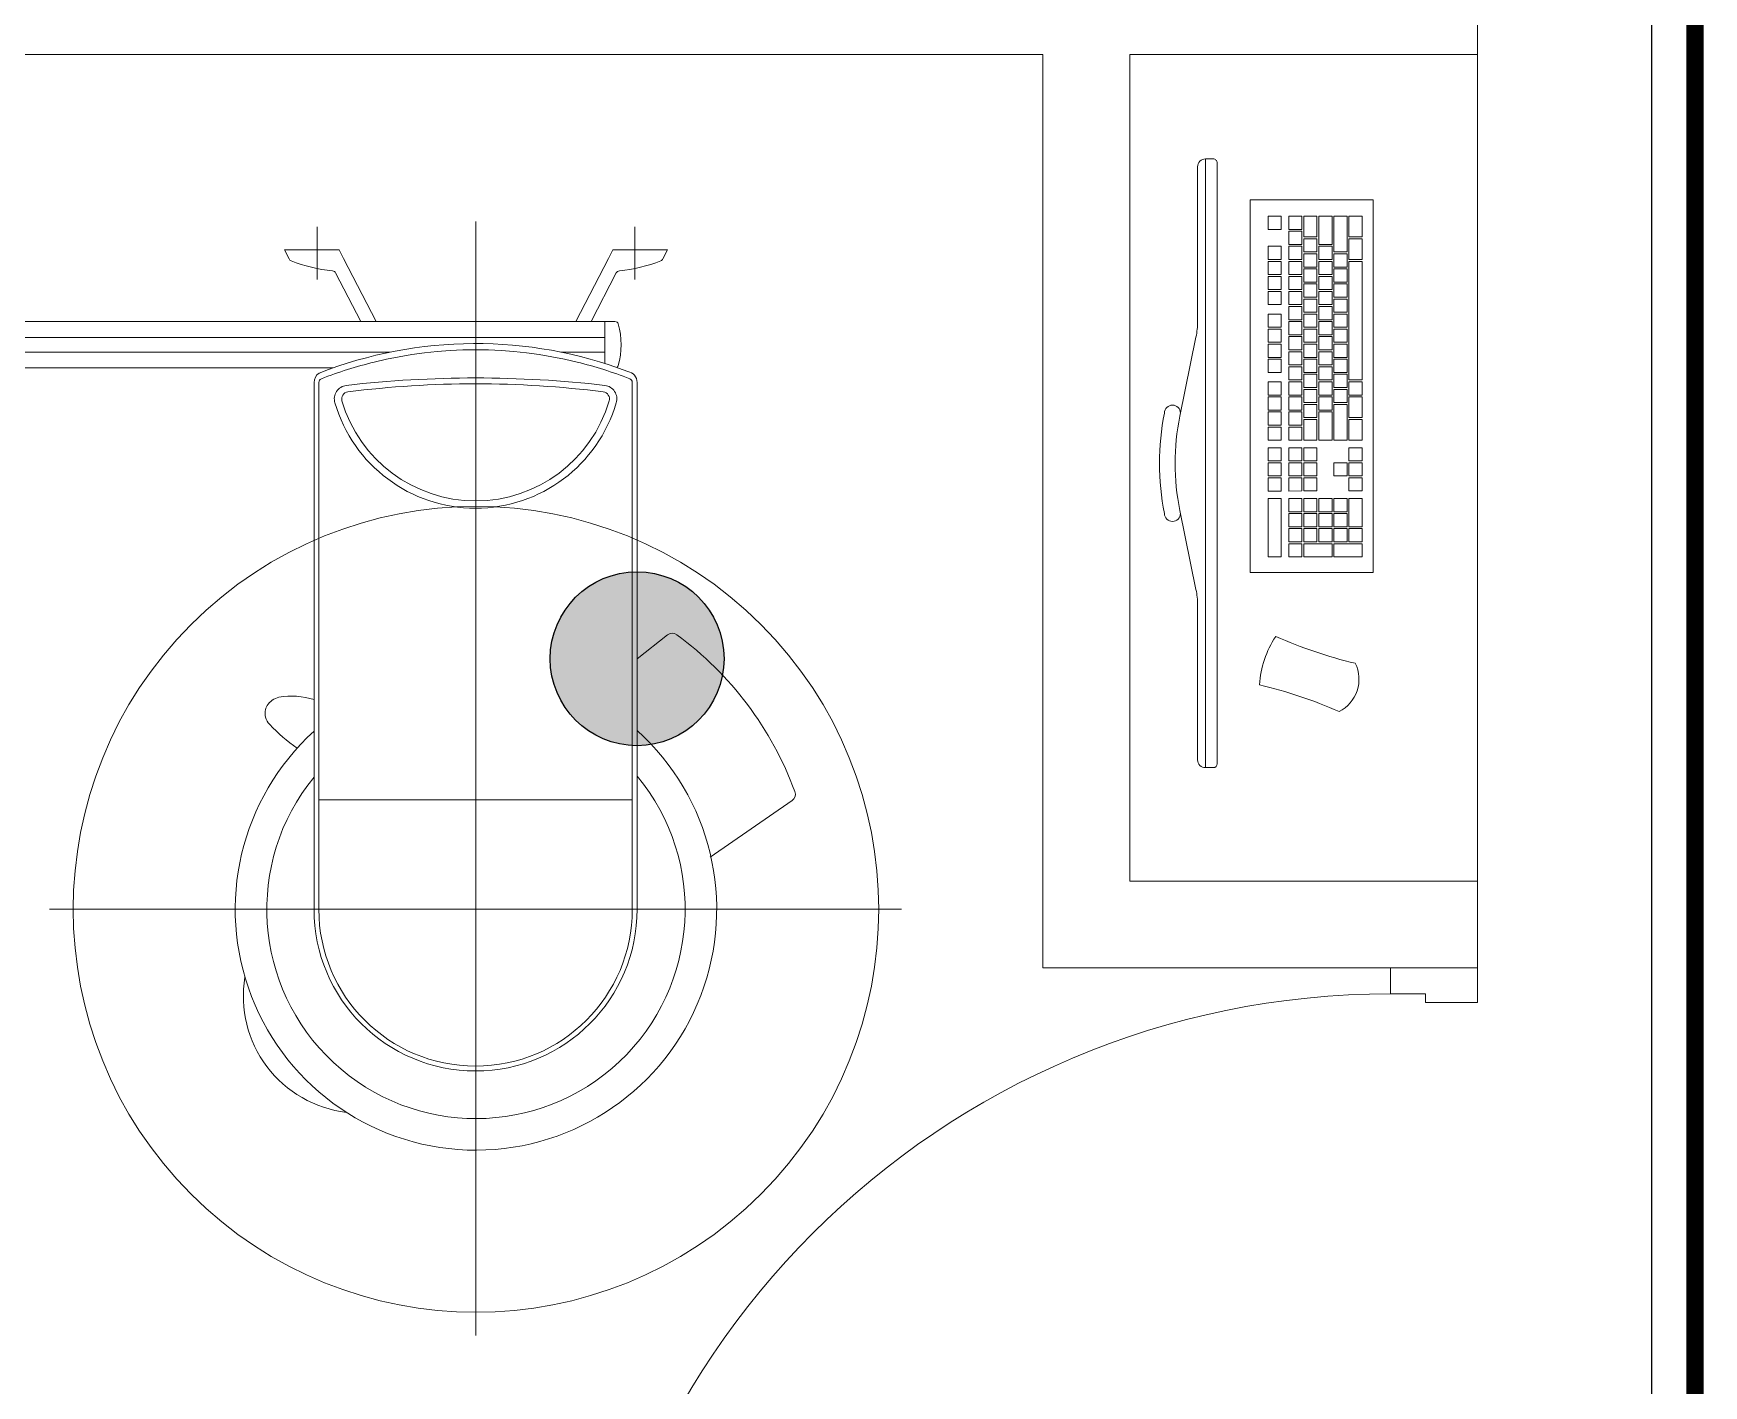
# Model space of a CAD drawing. Header units: metres. Extents: x 11578468 to 47831421, y -58341524 to -14256839.
# Drawn here: x 23846316 to 23848238, y -29058813 to -29057258 of the extents above; entities that cross this region are included whole.
import ezdxf

# ---------------------------------------------------------------- set-up
doc = ezdxf.new("R2010")
doc.units = ezdxf.units.M
doc.header["$LTSCALE"] = 50
doc.header["$MEASUREMENT"] = 0
doc.linetypes.add('DASHEDX2', pattern=[1.5, 1, -0.5])
doc.linetypes.add('DH-HID2', pattern=[1.2000000000000002, 0.8, -0.4])
doc.layers.get('0').update_dxf_attribs({"linetype": 'CONTINUOUS'})
doc.layers.add('FU-FURM', color=251, linetype='DH-HID2')
doc.layers.add('wall', color=3, linetype='CONTINUOUS')
doc.layers.add('ha', color=8, linetype='CONTINUOUS', lineweight=5)

# ---------------------------------------------------------------- blocks, each defined once
blk = doc.blocks.new('gasdgd')
at = {"layer": 'ha'}
for p, q in [((23847977.69593416, -29057072.27177928), (23847977.69593415, -29057282.27177941)), ((23847477.66535536, -29057282.2717794), (23845365.91272164, -29057282.2717794)), ((23847477.66535536, -29058332.2717794), (23847477.66535536, -29057282.2717794)), ((23847977.69593415, -29057282.2717794), (23847577.66535536, -29057282.2717794)), ((23847577.66535536, -29058232.85780604), (23847577.66535536, -29057282.2717794)), ((23847977.69593415, -29057282.27177941), (23847577.66535536, -29057282.27177941)), ((23847577.66535536, -29057282.27177941), (23847577.66535536, -29058232.85780604)), ((23847977.69593415, -29058232.85780604), (23847977.69593415, -29057282.27177941)), ((23847655.61253716, -29057411.18643294), (23847655.61708187, -29057589.07639366)), ((23847664.61230711, -29057402.1862029), (23847673.61230711, -29057402.18597285)), ((23847664.61230711, -29057402.1862029), (23847664.63019281, -29058102.18658541)), ((23847664.61230711, -29057402.1862029), (23847664.61230711, -29057402.1862029)), ((23847678.11242213, -29057406.68585783), (23847678.13007778, -29058097.68624034)), ((23847716.07822014, -29057449.04802985), (23847857.72260123, -29057449.04432255)), ((23847716.07822014, -29057449.04802985), (23847716.08943732, -29057877.62203176)), ((23847857.73381841, -29057877.61832446), (23847857.72260123, -29057449.04432255)), ((23847751.85677271, -29057468.0538688), (23847736.70599591, -29057468.05426534)), ((23847736.70599591, -29057468.05426534), (23847736.70639246, -29057483.20504214)), ((23847751.85716926, -29057483.20464559), (23847751.85677271, -29057468.0538688)), ((23847775.66513624, -29057468.05324565), (23847760.51435945, -29057468.0536422)), ((23847760.51435945, -29057468.0536422), (23847760.51475599, -29057483.20441899)), ((23847775.66553279, -29057483.20402245), (23847775.66513624, -29057468.05324565)), ((23847792.98030972, -29057468.05279246), (23847777.82953293, -29057468.05318901)), ((23847777.82953293, -29057468.05318901), (23847777.83015607, -29057491.86155254)), ((23847792.98093287, -29057491.86115599), (23847792.98030972, -29057468.05279246)), ((23847810.29548321, -29057468.05233926), (23847795.14470641, -29057468.05273581)), ((23847795.14470641, -29057468.05273581), (23847795.14555615, -29057500.51868609)), ((23847810.29633294, -29057500.51828954), (23847810.29548321, -29057468.05233926)), ((23847827.61065669, -29057468.05188607), (23847812.45987989, -29057468.05228262)), ((23847812.45987989, -29057468.05228262), (23847812.46095623, -29057509.17581963)), ((23847827.61173302, -29057509.17542309), (23847827.61065669, -29057468.05188607)), ((23847844.92583017, -29057468.05143288), (23847829.77505337, -29057468.05182942)), ((23847829.77505337, -29057468.05182942), (23847829.77567651, -29057491.86019295)), ((23847844.92645331, -29057491.85979641), (23847844.92583017, -29057468.05143288)), ((23846642.90598124, -29057540.72322603), (23846642.90598124, -29057480.13522604)), ((23846825.56098123, -29058755.19977005), (23846825.56098123, -29057474.26232345)), ((23847008.21598121, -29057540.72322603), (23847008.21598121, -29057480.13522604)), ((23847736.70639246, -29057483.20504214), (23847751.85716926, -29057483.20464559)), ((23847760.51475599, -29057483.20441899), (23847775.66553279, -29057483.20402245)), ((23847775.66558944, -29057485.36841914), (23847760.51481264, -29057485.36881568)), ((23847760.51481264, -29057485.36881568), (23847760.51520919, -29057500.51959248)), ((23847775.66598599, -29057500.51919593), (23847775.66558944, -29057485.36841914)), ((23846605.19971933, -29057506.86522604), (23846668.06425427, -29057506.86522604)), ((23846605.19971933, -29057506.86522604), (23846610.59172354, -29057517.256357)), ((23846668.06425427, -29057506.86522604), (23846673.15003688, -29057516.66622604)), ((23846977.94976551, -29057516.66622604), (23846983.03554812, -29057506.86522604)), ((23846983.03554812, -29057506.86522604), (23847045.90008305, -29057506.86522604)), ((23847040.50807885, -29057517.256357), (23847045.90008305, -29057506.86522604)), ((23847751.8576791, -29057502.68421576), (23847736.7069023, -29057502.6846123)), ((23847736.7069023, -29057502.6846123), (23847736.70729885, -29057517.8353891)), ((23847751.85807564, -29057517.83499255), (23847751.8576791, -29057502.68421576)), ((23847760.51520919, -29057500.51959248), (23847775.66598599, -29057500.51919593)), ((23847775.66604263, -29057502.68359261), (23847760.51526584, -29057502.68398916)), ((23847760.51526584, -29057502.68398916), (23847760.51566238, -29057517.83476596)), ((23847775.66643918, -29057517.83436941), (23847775.66604263, -29057502.68359261)), ((23847777.83015607, -29057491.86155254), (23847792.98093287, -29057491.86115599)), ((23847792.98098952, -29057494.02555268), (23847777.83021272, -29057494.02594922)), ((23847777.83021272, -29057494.02594922), (23847777.83060927, -29057509.17672602)), ((23847792.98138606, -29057509.17632947), (23847792.98098952, -29057494.02555268)), ((23847795.14555615, -29057500.51868609), (23847810.29633294, -29057500.51828954)), ((23847810.29638959, -29057502.68268622), (23847795.1456128, -29057502.68308277)), ((23847795.1456128, -29057502.68308277), (23847795.14600934, -29057517.83385957)), ((23847810.29678614, -29057517.83346302), (23847810.29638959, -29057502.68268622)), ((23847829.77567651, -29057491.86019295), (23847844.92645331, -29057491.85979641)), ((23847844.92650996, -29057494.0241931), (23847829.77573316, -29057494.02458964)), ((23847829.77573316, -29057494.02458964), (23847829.77635631, -29057517.83295318)), ((23847844.9271331, -29057517.83255663), (23847844.92650996, -29057494.0241931)), ((23846673.15003688, -29057516.66622604), (23846673.23442271, -29057516.66622604)), ((23846710.84548499, -29057589.14789684), (23846673.23442271, -29057516.66622604)), ((23846977.86537968, -29057516.66622604), (23846940.2543174, -29057589.14789684)), ((23846977.86537968, -29057516.66622604), (23846977.94976551, -29057516.66622604)), ((23847736.70729885, -29057517.8353891), (23847751.85807564, -29057517.83499255)), ((23847751.8581323, -29057519.99938924), (23847736.7073555, -29057519.99978578)), ((23847736.7073555, -29057519.99978578), (23847736.70775205, -29057535.15056258)), ((23847751.85852884, -29057535.15016603), (23847751.8581323, -29057519.99938924)), ((23847760.51566238, -29057517.83476596), (23847775.66643918, -29057517.83436941)), ((23847775.66649583, -29057519.99876609), (23847760.51571903, -29057519.99916264)), ((23847760.51571903, -29057519.99916264), (23847760.51611558, -29057535.14993944)), ((23847775.66689238, -29057535.14954289), (23847775.66649583, -29057519.99876609)), ((23847777.83060927, -29057509.17672602), (23847792.98138606, -29057509.17632947)), ((23847792.98144271, -29057511.34072616), (23847777.83066592, -29057511.34112271)), ((23847777.83066592, -29057511.34112271), (23847777.83106246, -29057526.4918995)), ((23847777.83106246, -29057526.4918995), (23847792.98183926, -29057526.49150296)), ((23847792.98183926, -29057526.49150296), (23847792.98144271, -29057511.34072616)), ((23847795.14600934, -29057517.83385957), (23847810.29678614, -29057517.83346302)), ((23847810.29684279, -29057519.99785971), (23847795.146066, -29057519.99825625)), ((23847795.146066, -29057519.99825625), (23847795.14646254, -29057535.14903305)), ((23847810.29723933, -29057535.1486365), (23847810.29684279, -29057519.99785971)), ((23847812.46095623, -29057509.17581963), (23847827.61173302, -29057509.17542309)), ((23847827.61178967, -29057511.33981977), (23847812.46101288, -29057511.34021632)), ((23847812.46101288, -29057511.34021632), (23847812.46140942, -29057526.49099311)), ((23847812.46140942, -29057526.49099311), (23847827.61218622, -29057526.49059657)), ((23847827.61218622, -29057526.49059657), (23847827.61178967, -29057511.33981977)), ((23847829.77635631, -29057517.83295318), (23847844.9271331, -29057517.83255663)), ((23847844.92718975, -29057519.99695332), (23847829.77641295, -29057519.99734986)), ((23847829.77641295, -29057519.99734986), (23847829.77998186, -29057656.35434102)), ((23847844.93075866, -29057656.35394447), (23847844.92718975, -29057519.99695332)), ((23846664.10999301, -29057533.2328708), (23846693.12454943, -29057589.14789684)), ((23846957.97525296, -29057589.14789684), (23846986.98980937, -29057533.2328708)), ((23847736.70775205, -29057535.15056258), (23847751.85852884, -29057535.15016603)), ((23847751.85858549, -29057537.31456272), (23847736.70780869, -29057537.31495927)), ((23847736.70780869, -29057537.31495927), (23847736.70820524, -29057552.46573606)), ((23847751.85898203, -29057552.46533951), (23847751.85858549, -29057537.31456272)), ((23847760.51611558, -29057535.14993944), (23847775.66689238, -29057535.14954289)), ((23847775.66694902, -29057537.31393958), (23847760.51617223, -29057537.31433612)), ((23847760.51617223, -29057537.31433612), (23847760.51656877, -29057552.46511292)), ((23847775.66734557, -29057552.46471637), (23847775.66694902, -29057537.31393958)), ((23847792.9818959, -29057528.65589964), (23847777.83111911, -29057528.65629619)), ((23847777.83111911, -29057528.65629619), (23847777.83151565, -29057543.80707298)), ((23847777.83151565, -29057543.80707298), (23847792.98229245, -29057543.80667644)), ((23847792.9823491, -29057545.97107312), (23847777.83157231, -29057545.97146967)), ((23847777.83157231, -29057545.97146967), (23847777.83196885, -29057561.12224646)), ((23847792.98229245, -29057543.80667644), (23847792.9818959, -29057528.65589964)), ((23847792.98274565, -29057561.12184992), (23847792.9823491, -29057545.97107312)), ((23847795.14646254, -29057535.14903305), (23847810.29723933, -29057535.1486365)), ((23847810.29729598, -29057537.31303319), (23847795.14651919, -29057537.31342973)), ((23847795.14651919, -29057537.31342973), (23847795.14691573, -29057552.46420652)), ((23847810.29769253, -29057552.46380998), (23847810.29729598, -29057537.31303319)), ((23847827.61224287, -29057528.65499325), (23847812.46146607, -29057528.6553898)), ((23847812.46146607, -29057528.6553898), (23847812.46186262, -29057543.80616659)), ((23847812.46186262, -29057543.80616659), (23847827.61263941, -29057543.80577005)), ((23847827.61269606, -29057545.97016673), (23847812.46191927, -29057545.97056328)), ((23847812.46191927, -29057545.97056328), (23847812.46231581, -29057561.12134007)), ((23847827.61263941, -29057543.80577005), (23847827.61224287, -29057528.65499325)), ((23847827.61309261, -29057561.12094353), (23847827.61269606, -29057545.97016673)), ((23847736.70820524, -29057552.46573606), (23847751.85898203, -29057552.46533951)), ((23847751.85903868, -29057554.6297362), (23847736.70826189, -29057554.63013274)), ((23847736.70826189, -29057554.63013274), (23847736.70865843, -29057569.78090954)), ((23847751.85943523, -29057569.78051299), (23847751.85903868, -29057554.6297362)), ((23847760.51656877, -29057552.46511292), (23847775.66734557, -29057552.46471637)), ((23847775.66740222, -29057554.62911306), (23847760.51662542, -29057554.6295096)), ((23847760.51662542, -29057554.6295096), (23847760.51702197, -29057569.7802864)), ((23847775.66779877, -29057569.77988985), (23847775.66740222, -29057554.62911306)), ((23847777.83196885, -29057561.12224646), (23847792.98274565, -29057561.12184992)), ((23847792.98280229, -29057563.2862466), (23847777.8320255, -29057563.28664315)), ((23847777.8320255, -29057563.28664315), (23847777.83242204, -29057578.43741994)), ((23847792.98319884, -29057578.43702339), (23847792.98280229, -29057563.2862466)), ((23847795.14691573, -29057552.46420652), (23847810.29769253, -29057552.46380998)), ((23847810.29774918, -29057554.62820667), (23847795.14697238, -29057554.62860321)), ((23847795.14697238, -29057554.62860321), (23847795.14736893, -29057569.77938)), ((23847810.29814572, -29057569.77898346), (23847810.29774918, -29057554.62820667)), ((23847812.46231581, -29057561.12134007), (23847827.61309261, -29057561.12094353)), ((23847827.61314926, -29057563.28534021), (23847812.46237246, -29057563.28573676)), ((23847812.46237246, -29057563.28573676), (23847812.46276901, -29057578.43651355)), ((23847827.6135458, -29057578.436117), (23847827.61314926, -29057563.28534021)), ((23847736.70865843, -29057569.78090954), (23847751.85943523, -29057569.78051299)), ((23847751.85971848, -29057580.60249642), (23847736.70894168, -29057580.60289297)), ((23847736.70894168, -29057580.60289297), (23847736.70933823, -29057595.75366976)), ((23847751.86011502, -29057595.75327322), (23847751.85971848, -29057580.60249642)), ((23847760.51702197, -29057569.7802864), (23847775.66779877, -29057569.77988985)), ((23847775.66785541, -29057571.94428654), (23847760.51707862, -29057571.94468308)), ((23847760.51707862, -29057571.94468308), (23847760.51747516, -29057587.09545987)), ((23847775.66825196, -29057587.09506333), (23847775.66785541, -29057571.94428654)), ((23847777.83242204, -29057578.43741994), (23847792.98319884, -29057578.43702339)), ((23847792.98325549, -29057580.60142008), (23847777.83247869, -29057580.60181663)), ((23847777.83247869, -29057580.60181663), (23847777.83287524, -29057595.75259342)), ((23847792.98365204, -29057595.75219687), (23847792.98325549, -29057580.60142008)), ((23847795.14736893, -29057569.77938), (23847810.29814572, -29057569.77898346)), ((23847810.29820237, -29057571.94338015), (23847795.14742558, -29057571.94377669)), ((23847795.14742558, -29057571.94377669), (23847795.14782212, -29057587.09455349)), ((23847810.29859892, -29057587.09415694), (23847810.29820237, -29057571.94338015)), ((23847812.46276901, -29057578.43651355), (23847827.6135458, -29057578.436117)), ((23847827.61360245, -29057580.60051369), (23847812.46282566, -29057580.60091024)), ((23847812.46282566, -29057580.60091024), (23847812.4632222, -29057595.75168703)), ((23847827.61399899, -29057595.75129049), (23847827.61360245, -29057580.60051369)), ((23845986.194355, -29057589.14789684), (23846985.47170885, -29057589.14789684)), ((23846973.91248121, -29057589.14789684), (23846973.91248121, -29057637.45737754)), ((23847736.70933823, -29057595.75366976), (23847751.86011502, -29057595.75327322)), ((23847751.86017167, -29057597.9176699), (23847736.70939488, -29057597.91806645)), ((23847736.70939488, -29057597.91806645), (23847736.70979142, -29057613.06884324)), ((23847751.86056821, -29057613.06844669), (23847751.86017167, -29057597.9176699)), ((23847760.51747516, -29057587.09545987), (23847775.66825196, -29057587.09506333)), ((23847775.66830861, -29057589.25946002), (23847760.51753181, -29057589.25985656)), ((23847760.51753181, -29057589.25985656), (23847760.51792836, -29057604.41063336)), ((23847775.66870515, -29057604.41023681), (23847775.66830861, -29057589.25946002)), ((23847777.83287524, -29057595.75259342), (23847792.98365204, -29057595.75219687)), ((23847792.98370868, -29057597.91659356), (23847777.83293189, -29057597.91699011)), ((23847777.83293189, -29057597.91699011), (23847777.83332844, -29057613.0677669)), ((23847792.98410523, -29057613.06737036), (23847792.98370868, -29057597.91659356)), ((23847795.14782212, -29057587.09455349), (23847810.29859892, -29057587.09415694)), ((23847810.29865557, -29057589.25855363), (23847795.14787877, -29057589.25895017)), ((23847795.14787877, -29057589.25895017), (23847795.14827532, -29057604.40972697)), ((23847810.29905211, -29057604.40933042), (23847810.29865557, -29057589.25855363)), ((23847812.4632222, -29057595.75168703), (23847827.61399899, -29057595.75129049)), ((23847827.61405564, -29057597.91568717), (23847812.46327885, -29057597.91608372)), ((23847812.46327885, -29057597.91608372), (23847812.46367539, -29057613.06686051)), ((23847827.61445219, -29057613.06646397), (23847827.61405564, -29057597.91568717)), ((23846973.91248121, -29057607.39732869), (23846018.59392105, -29057607.39732869)), ((23847635.18720571, -29057698.08016274), (23847653.79188676, -29057607.11210165)), ((23847736.70979142, -29057613.06884324), (23847751.86056821, -29057613.06844669)), ((23847751.86062486, -29057615.23284338), (23847736.70984807, -29057615.23323992)), ((23847736.70984807, -29057615.23323992), (23847736.71024461, -29057630.38401672)), ((23847751.86102141, -29057630.38362017), (23847751.86062486, -29057615.23284338)), ((23847760.51792836, -29057604.41063336), (23847775.66870515, -29057604.41023681)), ((23847775.6687618, -29057606.5746335), (23847760.51798501, -29057606.57503004)), ((23847760.51798501, -29057606.57503004), (23847760.51838155, -29057621.72580684)), ((23847760.51838155, -29057621.72580684), (23847775.66915835, -29057621.72541029)), ((23847775.66915835, -29057621.72541029), (23847775.6687618, -29057606.5746335)), ((23847777.83332844, -29057613.0677669), (23847792.98410523, -29057613.06737036)), ((23847792.98416188, -29057615.23176704), (23847777.83338508, -29057615.23216359)), ((23847777.83338508, -29057615.23216359), (23847777.83378163, -29057630.38294038)), ((23847792.98455843, -29057630.38254384), (23847792.98416188, -29057615.23176704)), ((23847795.14827532, -29057604.40972697), (23847810.29905211, -29057604.40933042)), ((23847810.29910876, -29057606.5737271), (23847795.14833197, -29057606.57412365)), ((23847795.14833197, -29057606.57412365), (23847795.14872851, -29057621.72490045)), ((23847795.14872851, -29057621.72490045), (23847810.29950531, -29057621.7245039)), ((23847810.29950531, -29057621.7245039), (23847810.29910876, -29057606.5737271)), ((23847812.46367539, -29057613.06686051), (23847827.61445219, -29057613.06646397)), ((23847827.61450884, -29057615.23086065), (23847812.46373205, -29057615.2312572)), ((23847812.46373205, -29057615.2312572), (23847812.46412859, -29057630.38203399)), ((23847827.61490539, -29057630.38163745), (23847827.61450884, -29057615.23086065)), ((23846726.8658209, -29057624.35846498), (23846044.6794699, -29057624.35846498)), ((23846973.91248121, -29057624.35846498), (23846923.33091695, -29057624.35846498)), ((23847736.71024461, -29057630.38401672), (23847751.86102141, -29057630.38362017)), ((23847751.86107806, -29057632.54801686), (23847736.71030127, -29057632.5484134)), ((23847736.71030127, -29057632.5484134), (23847736.71069781, -29057647.6991902)), ((23847751.8614746, -29057647.69879365), (23847751.86107806, -29057632.54801686)), ((23847775.669215, -29057623.88980698), (23847760.5184382, -29057623.89020352)), ((23847760.5184382, -29057623.89020352), (23847760.51883475, -29057639.04098032)), ((23847760.51883475, -29057639.04098032), (23847775.66961154, -29057639.04058377)), ((23847775.66966819, -29057641.20498046), (23847760.5188914, -29057641.205377)), ((23847760.5188914, -29057641.205377), (23847760.51928794, -29057656.3561538)), ((23847775.66961154, -29057639.04058377), (23847775.669215, -29057623.88980698)), ((23847775.67006474, -29057656.35575725), (23847775.66966819, -29057641.20498046)), ((23847777.83378163, -29057630.38294038), (23847792.98455843, -29057630.38254384)), ((23847792.98461508, -29057632.54694052), (23847777.83383828, -29057632.54733707)), ((23847777.83383828, -29057632.54733707), (23847777.83423483, -29057647.69811386)), ((23847792.98501162, -29057647.69771732), (23847792.98461508, -29057632.54694052)), ((23847810.29956196, -29057623.88890059), (23847795.14878516, -29057623.88929713)), ((23847795.14878516, -29057623.88929713), (23847795.14918171, -29057639.04007393)), ((23847795.14918171, -29057639.04007393), (23847810.2999585, -29057639.03967738)), ((23847810.30001515, -29057641.20407407), (23847795.14923836, -29057641.20447061)), ((23847795.14923836, -29057641.20447061), (23847795.1496349, -29057656.35524741)), ((23847810.2999585, -29057639.03967738), (23847810.29956196, -29057623.88890059)), ((23847810.3004117, -29057656.35485086), (23847810.30001515, -29057641.20407407)), ((23847812.46412859, -29057630.38203399), (23847827.61490539, -29057630.38163745)), ((23847827.61496203, -29057632.54603413), (23847812.46418524, -29057632.54643068)), ((23847812.46418524, -29057632.54643068), (23847812.46458178, -29057647.69720747)), ((23847827.61535858, -29057647.69681093), (23847827.61496203, -29057632.54603413)), ((23846660.88782918, -29057642.60789683), (23846069.52900256, -29057642.60789683)), ((23846639.23344029, -29057659.28307375), (23846639.23344029, -29058265.10622596)), ((23846644.78837252, -29057659.27799128), (23846644.78837252, -29058265.10622596)), ((23847005.40836533, -29057659.27799128), (23847005.40836533, -29058265.10622596)), ((23847010.96329756, -29057659.28307375), (23847010.96329756, -29058265.10622596)), ((23847736.71069781, -29057647.6991902), (23847751.8614746, -29057647.69879365)), ((23847751.86175785, -29057658.52077708), (23847736.71098106, -29057658.52117363)), ((23847736.71098106, -29057658.52117363), (23847736.7113776, -29057673.67195042)), ((23847751.8621544, -29057673.67155388), (23847751.86175785, -29057658.52077708)), ((23847760.51928794, -29057656.3561538), (23847775.67006474, -29057656.35575725)), ((23847775.67012139, -29057658.52015394), (23847760.51934459, -29057658.52055048)), ((23847760.51934459, -29057658.52055048), (23847760.51974114, -29057673.67132728)), ((23847775.67051793, -29057673.67093073), (23847775.67012139, -29057658.52015394)), ((23847777.83423483, -29057647.69811386), (23847792.98501162, -29057647.69771732)), ((23847792.98506827, -29057649.862114), (23847777.83429147, -29057649.86251055)), ((23847777.83429147, -29057649.86251055), (23847777.83468802, -29057665.01328734)), ((23847792.98546482, -29057665.0128908), (23847792.98506827, -29057649.862114)), ((23847795.1496349, -29057656.35524741), (23847810.3004117, -29057656.35485086)), ((23847810.30046835, -29057658.51924755), (23847795.14969155, -29057658.51964409)), ((23847795.14969155, -29057658.51964409), (23847795.1500881, -29057673.67042089)), ((23847810.30086489, -29057673.67002434), (23847810.30046835, -29057658.51924755)), ((23847812.46458178, -29057647.69720747), (23847827.61535858, -29057647.69681093)), ((23847827.61541523, -29057649.86120761), (23847812.46463843, -29057649.86160416)), ((23847812.46463843, -29057649.86160416), (23847812.46503498, -29057665.01238095)), ((23847827.61581178, -29057665.01198441), (23847827.61541523, -29057649.86120761)), ((23847844.93075866, -29057656.35394447), (23847829.77998186, -29057656.35434102)), ((23847844.93081531, -29057658.51834116), (23847829.78003851, -29057658.5187377)), ((23847829.78003851, -29057658.5187377), (23847829.78043506, -29057673.6695145)), ((23847844.93121185, -29057673.66911795), (23847844.93081531, -29057658.51834116)), ((23847736.7113776, -29057673.67195042), (23847751.8621544, -29057673.67155388)), ((23847751.86221104, -29057675.83595056), (23847736.71143425, -29057675.83634711)), ((23847736.71143425, -29057675.83634711), (23847736.71183079, -29057690.9871239)), ((23847751.86260759, -29057690.98672736), (23847751.86221104, -29057675.83595056)), ((23847760.51974114, -29057673.67132728), (23847775.67051793, -29057673.67093073)), ((23847775.67057458, -29057675.83532742), (23847760.51979779, -29057675.83572396)), ((23847760.51979779, -29057675.83572396), (23847760.52019433, -29057690.98650076)), ((23847775.67097113, -29057690.98610421), (23847775.67057458, -29057675.83532742)), ((23847792.98546482, -29057665.0128908), (23847777.83468802, -29057665.01328734)), ((23847777.83474467, -29057667.17768403), (23847792.98552147, -29057667.17728748)), ((23847777.83474467, -29057667.17768403), (23847777.83514122, -29057682.32846082)), ((23847792.98591801, -29057682.32806428), (23847792.98552147, -29057667.17728748)), ((23847795.1500881, -29057673.67042089), (23847810.30086489, -29057673.67002434)), ((23847810.30092154, -29057675.83442103), (23847795.15014474, -29057675.83481757)), ((23847795.15014474, -29057675.83481757), (23847795.15054129, -29057690.98559437)), ((23847810.30131809, -29057690.98519782), (23847810.30092154, -29057675.83442103)), ((23847827.61581178, -29057665.01198441), (23847812.46503498, -29057665.01238095)), ((23847812.46509163, -29057667.17677764), (23847827.61586842, -29057667.17638109)), ((23847812.46509163, -29057667.17677764), (23847812.46548817, -29057682.32755443)), ((23847827.61626497, -29057682.32715789), (23847827.61586842, -29057667.17638109)), ((23847844.93121185, -29057673.66911795), (23847829.78043506, -29057673.6695145)), ((23847844.9312685, -29057675.83351464), (23847829.78049171, -29057675.83391118)), ((23847829.78049171, -29057675.83391118), (23847829.78111485, -29057699.64227472)), ((23847844.93189165, -29057699.64187817), (23847844.9312685, -29057675.83351464)), ((23847736.71183079, -29057690.9871239), (23847751.86260759, -29057690.98672736)), ((23847751.86266424, -29057693.15112404), (23847736.71188745, -29057693.15152058)), ((23847736.71188745, -29057693.15152058), (23847736.71228399, -29057708.30229738)), ((23847751.86306079, -29057708.30190083), (23847751.86266424, -29057693.15112404)), ((23847760.52019433, -29057690.98650076), (23847775.67097113, -29057690.98610421)), ((23847775.67102778, -29057693.1505009), (23847760.52025098, -29057693.15089744)), ((23847760.52025098, -29057693.15089744), (23847760.52064753, -29057708.30167424)), ((23847775.67142432, -29057708.30127769), (23847775.67102778, -29057693.1505009)), ((23847777.83514122, -29057682.32846082), (23847792.98591801, -29057682.32806428)), ((23847777.83519786, -29057684.49285751), (23847792.98597466, -29057684.49246096)), ((23847777.83519786, -29057684.49285751), (23847777.83559441, -29057699.6436343)), ((23847777.83559441, -29057699.6436343), (23847792.9863712, -29057699.64323776)), ((23847792.9863712, -29057699.64323776), (23847792.98597466, -29057684.49246096)), ((23847795.15054129, -29057690.98559437), (23847810.30131809, -29057690.98519782)), ((23847810.30137474, -29057693.14959451), (23847795.15059794, -29057693.14999105)), ((23847795.15059794, -29057693.14999105), (23847795.15144768, -29057725.61594133)), ((23847810.30222448, -29057725.61554478), (23847810.30137474, -29057693.14959451)), ((23847812.46548817, -29057682.32755443), (23847827.61626497, -29057682.32715789)), ((23847827.61632162, -29057684.49155457), (23847812.46554482, -29057684.49195112)), ((23847812.46554482, -29057684.49195112), (23847812.46662116, -29057725.61548813)), ((23847827.61739796, -29057725.61509159), (23847827.61632162, -29057684.49155457)), ((23847829.78111485, -29057699.64227472), (23847844.93189165, -29057699.64187817)), ((23847736.71228399, -29057708.30229738), (23847751.86306079, -29057708.30190083)), ((23847751.86311743, -29057710.46629752), (23847736.71234064, -29057710.46669406)), ((23847736.71234064, -29057710.46669406), (23847736.71273718, -29057725.61747086)), ((23847751.86351398, -29057725.61707431), (23847751.86311743, -29057710.46629752)), ((23847760.52064753, -29057708.30167424), (23847775.67142432, -29057708.30127769)), ((23847775.67148097, -29057710.46567438), (23847760.52070418, -29057710.46607092)), ((23847760.52070418, -29057710.46607092), (23847760.52110072, -29057725.61684772)), ((23847775.67187751, -29057725.61645117), (23847775.67148097, -29057710.46567438)), ((23847792.98642785, -29057701.80763444), (23847777.83565106, -29057701.80803099)), ((23847777.83565106, -29057701.80803099), (23847777.8362742, -29057725.61639452)), ((23847792.987051, -29057725.61599798), (23847792.98642785, -29057701.80763444)), ((23847844.93194829, -29057701.80627486), (23847829.7811715, -29057701.8066714)), ((23847829.7811715, -29057701.8066714), (23847829.78179464, -29057725.61503494)), ((23847844.93257144, -29057725.61463839), (23847844.93194829, -29057701.80627486)), ((23847736.71273718, -29057725.61747086), (23847751.86351398, -29057725.61707431)), ((23847751.86374058, -29057734.27466105), (23847736.71296378, -29057734.2750576)), ((23847736.71296378, -29057734.2750576), (23847736.71336033, -29057749.42583439)), ((23847751.86413712, -29057749.42543785), (23847751.86374058, -29057734.27466105)), ((23847760.52110072, -29057725.61684772), (23847775.67187751, -29057725.61645117)), ((23847775.67210411, -29057734.27403791), (23847760.52132732, -29057734.27443446)), ((23847760.52132732, -29057734.27443446), (23847760.52172386, -29057749.42521125)), ((23847775.67250066, -29057749.42481471), (23847775.67210411, -29057734.27403791)), ((23847777.8362742, -29057725.61639452), (23847792.987051, -29057725.61599798)), ((23847792.98727759, -29057734.27358472), (23847777.8365008, -29057734.27398126)), ((23847777.8365008, -29057734.27398126), (23847777.83689734, -29057749.42475806)), ((23847792.98767414, -29057749.42436151), (23847792.98727759, -29057734.27358472)), ((23847795.15144768, -29057725.61594133), (23847810.30222448, -29057725.61554478)), ((23847812.46662116, -29057725.61548813), (23847827.61739796, -29057725.61509159)), ((23847829.78179464, -29057725.61503494), (23847844.93257144, -29057725.61463839)), ((23847844.93279804, -29057734.27222513), (23847829.78202124, -29057734.27262168)), ((23847829.78202124, -29057734.27262168), (23847829.78241779, -29057749.42339848)), ((23847844.93319458, -29057749.42300193), (23847844.93279804, -29057734.27222513)), ((23847736.71336033, -29057749.42583439), (23847751.86413712, -29057749.42543785)), ((23847751.86419377, -29057751.58983453), (23847736.71341698, -29057751.59023108)), ((23847736.71341698, -29057751.59023108), (23847736.71381352, -29057766.74100788)), ((23847751.86459032, -29057766.74061133), (23847751.86419377, -29057751.58983453)), ((23847760.52172386, -29057749.42521125), (23847775.67250066, -29057749.42481471)), ((23847775.67255731, -29057751.58921139), (23847760.52178051, -29057751.58960794)), ((23847760.52178051, -29057751.58960794), (23847760.52217706, -29057766.74038474)), ((23847775.67295385, -29057766.73998819), (23847775.67255731, -29057751.58921139)), ((23847777.83689734, -29057749.42475806), (23847792.98767414, -29057749.42436151)), ((23847792.98773079, -29057751.5887582), (23847777.83695399, -29057751.58915474)), ((23847777.83695399, -29057751.58915474), (23847777.83735054, -29057766.73993154)), ((23847792.98812733, -29057766.73953499), (23847792.98773079, -29057751.5887582)), ((23847827.61807775, -29057751.58785181), (23847812.46730096, -29057751.58824835)), ((23847812.46730096, -29057751.58824835), (23847812.4676975, -29057766.73902515)), ((23847827.61847429, -29057766.7386286), (23847827.61807775, -29057751.58785181)), ((23847829.78241779, -29057749.42339848), (23847844.93319458, -29057749.42300193)), ((23847844.93325123, -29057751.58739861), (23847829.78247443, -29057751.58779516)), ((23847829.78247443, -29057751.58779516), (23847829.78287098, -29057766.73857195)), ((23847844.93364777, -29057766.73817541), (23847844.93325123, -29057751.58739861)), ((23847736.71381352, -29057766.74100788), (23847751.86459032, -29057766.74061133)), ((23847751.86464697, -29057768.90500801), (23847736.71387017, -29057768.90540456)), ((23847736.71387017, -29057768.90540456), (23847736.71426672, -29057784.05618136)), ((23847751.86504351, -29057784.05578481), (23847751.86464697, -29057768.90500801)), ((23847760.52217706, -29057766.74038474), (23847775.67295385, -29057766.73998819)), ((23847775.6730105, -29057768.90438487), (23847760.52223371, -29057768.90478142)), ((23847760.52223371, -29057768.90478142), (23847760.52263025, -29057784.05555821)), ((23847775.67340705, -29057784.05516167), (23847775.6730105, -29057768.90438487)), ((23847777.83735054, -29057766.73993154), (23847792.98812733, -29057766.73953499)), ((23847792.98818398, -29057768.90393168), (23847777.83740719, -29057768.90432822)), ((23847777.83740719, -29057768.90432822), (23847777.83780373, -29057784.05510502)), ((23847792.98858053, -29057784.05470847), (23847792.98818398, -29057768.90393168)), ((23847812.4676975, -29057766.73902515), (23847827.61847429, -29057766.7386286)), ((23847829.78287098, -29057766.73857195), (23847844.93364777, -29057766.73817541)), ((23847844.93370442, -29057768.9025721), (23847829.78292763, -29057768.90296864)), ((23847829.78292763, -29057768.90296864), (23847829.78332417, -29057784.05374543)), ((23847844.93410097, -29057784.05334889), (23847844.93370442, -29057768.9025721)), ((23847736.71426672, -29057784.05618136), (23847751.86504351, -29057784.05578481)), ((23847751.86527011, -29057792.71337155), (23847736.71449332, -29057792.71376809)), ((23847736.71449332, -29057792.71376809), (23847736.71624944, -29057859.81006533)), ((23847751.86702624, -29057859.80966879), (23847751.86527011, -29057792.71337155)), ((23847760.52263025, -29057784.05555821), (23847775.67340705, -29057784.05516167)), ((23847775.67363365, -29057792.71274841), (23847760.52285685, -29057792.71314495)), ((23847760.52285685, -29057792.71314495), (23847760.5232534, -29057807.86392175)), ((23847775.67403019, -29057807.8635252), (23847775.67363365, -29057792.71274841)), ((23847777.83780373, -29057784.05510502), (23847792.98858053, -29057784.05470847)), ((23847792.98880713, -29057792.71229521), (23847777.83803033, -29057792.71269176)), ((23847777.83803033, -29057792.71269176), (23847777.83842688, -29057807.86346855)), ((23847792.98920367, -29057807.86307201), (23847792.98880713, -29057792.71229521)), ((23847810.3039806, -29057792.71184202), (23847795.15320381, -29057792.71223857)), ((23847795.15320381, -29057792.71223857), (23847795.15360036, -29057807.86301536)), ((23847810.30437715, -29057807.86261882), (23847810.3039806, -29057792.71184202)), ((23847827.61915408, -29057792.71138882), (23847812.46837729, -29057792.71178537)), ((23847812.46837729, -29057792.71178537), (23847812.46877383, -29057807.86256216)), ((23847827.61955063, -29057807.86216562), (23847827.61915408, -29057792.71138882)), ((23847829.78332417, -29057784.05374543), (23847844.93410097, -29057784.05334889)), ((23847844.93432757, -29057792.71093563), (23847829.78355077, -29057792.71133218)), ((23847829.78355077, -29057792.71133218), (23847829.78440051, -29057825.17728245)), ((23847844.93517731, -29057825.1768859), (23847844.93432757, -29057792.71093563)), ((23847635.18997165, -29057806.29413023), (23847653.79930322, -29057897.26124196)), ((23847760.5232534, -29057807.86392175), (23847775.67403019, -29057807.8635252)), ((23847775.67408684, -29057810.02792189), (23847760.52331004, -29057810.02831843)), ((23847760.52331004, -29057810.02831843), (23847760.52370659, -29057825.17909523)), ((23847775.67448338, -29057825.17869868), (23847775.67408684, -29057810.02792189)), ((23847777.83842688, -29057807.86346855), (23847792.98920367, -29057807.86307201)), ((23847792.98926032, -29057810.02746869), (23847777.83848352, -29057810.02786524)), ((23847777.83848352, -29057810.02786524), (23847777.83888007, -29057825.17864203)), ((23847792.98965687, -29057825.17824549), (23847792.98926032, -29057810.02746869)), ((23847795.15360036, -29057807.86301536), (23847810.30437715, -29057807.86261882)), ((23847810.3044338, -29057810.0270155), (23847795.153657, -29057810.02741204)), ((23847795.153657, -29057810.02741204), (23847795.15405355, -29057825.17818884)), ((23847810.30483035, -29057825.1777923), (23847810.3044338, -29057810.0270155)), ((23847812.46877383, -29057807.86256216), (23847827.61955063, -29057807.86216562)), ((23847827.61960728, -29057810.0265623), (23847812.46883048, -29057810.02695885)), ((23847812.46883048, -29057810.02695885), (23847812.46922703, -29057825.17773565)), ((23847827.62000383, -29057825.1773391), (23847827.61960728, -29057810.0265623)), ((23847760.52370659, -29057825.17909523), (23847775.67448338, -29057825.17869868)), ((23847775.67454004, -29057827.34309537), (23847760.52376324, -29057827.34349191)), ((23847760.52376324, -29057827.34349191), (23847760.52415979, -29057842.49426871)), ((23847775.67493658, -29057842.49387216), (23847775.67454004, -29057827.34309537)), ((23847777.83888007, -29057825.17864203), (23847792.98965687, -29057825.17824549)), ((23847792.98971352, -29057827.34264217), (23847777.83893672, -29057827.34303872)), ((23847777.83893672, -29057827.34303872), (23847777.83933327, -29057842.49381552)), ((23847792.99011006, -29057842.49341897), (23847792.98971352, -29057827.34264217)), ((23847795.15405355, -29057825.17818884), (23847810.30483035, -29057825.1777923)), ((23847810.304887, -29057827.34218898), (23847795.1541102, -29057827.34258553)), ((23847795.1541102, -29057827.34258553), (23847795.15450675, -29057842.49336232)), ((23847810.30528354, -29057842.49296577), (23847810.304887, -29057827.34218898)), ((23847812.46922703, -29057825.17773565), (23847827.62000383, -29057825.1773391)), ((23847827.62006047, -29057827.34173578), (23847812.46928368, -29057827.34213233)), ((23847812.46928368, -29057827.34213233), (23847812.46968022, -29057842.49290913)), ((23847827.62045702, -29057842.49251258), (23847827.62006047, -29057827.34173578)), ((23847829.78440051, -29057825.17728245), (23847844.93517731, -29057825.1768859)), ((23847844.93523395, -29057827.34128259), (23847829.78445716, -29057827.34167913)), ((23847829.78445716, -29057827.34167913), (23847829.7848537, -29057842.49245593)), ((23847844.9356305, -29057842.49205938), (23847844.93523395, -29057827.34128259)), ((23847760.52415979, -29057842.49426871), (23847775.67493658, -29057842.49387216)), ((23847775.67499323, -29057844.65826885), (23847760.52421643, -29057844.65866539)), ((23847760.52421643, -29057844.65866539), (23847760.52461298, -29057859.80944219)), ((23847775.67538977, -29057859.80904564), (23847775.67499323, -29057844.65826885)), ((23847777.83933327, -29057842.49381552), (23847792.99011006, -29057842.49341897)), ((23847810.30534019, -29057844.65736246), (23847777.83938991, -29057844.6582122)), ((23847777.83938991, -29057844.6582122), (23847777.83978646, -29057859.808989)), ((23847795.15450675, -29057842.49336232), (23847810.30528354, -29057842.49296577)), ((23847810.30573674, -29057859.80813925), (23847810.30534019, -29057844.65736246)), ((23847812.46968022, -29057842.49290913), (23847827.62045702, -29057842.49251258)), ((23847844.93568715, -29057844.65645607), (23847812.46973687, -29057844.65730581)), ((23847812.46973687, -29057844.65730581), (23847812.47013342, -29057859.80808261)), ((23847829.7848537, -29057842.49245593), (23847844.9356305, -29057842.49205938)), ((23847844.9360837, -29057859.80723286), (23847844.93568715, -29057844.65645607)), ((23847736.71624944, -29057859.81006533), (23847751.86702624, -29057859.80966879)), ((23847760.52461298, -29057859.80944219), (23847775.67538977, -29057859.80904564)), ((23847777.83978646, -29057859.808989), (23847810.30573674, -29057859.80813925)), ((23847812.47013342, -29057859.80808261), (23847844.9360837, -29057859.80723286)), ((23847716.08943732, -29057877.62203176), (23847857.73381841, -29057877.61832446)), ((23847655.62996276, -29058093.18681546), (23847655.6254203, -29057915.29685647)), ((23847010.91257539, -29057976.95365546), (23847045.75718574, -29057949.52789655)), ((23847673.63019281, -29058102.18635536), (23847664.63019281, -29058102.18658541)), ((23847664.63019281, -29058102.18658541), (23847664.63019281, -29058102.18658541)), ((23846644.78837252, -29058139.12073406), (23847005.40836533, -29058139.12073406)), ((23847189.27354186, -29058139.98053375), (23847095.08226361, -29058205.14475532)), ((23847577.67782709, -29058232.27652347), (23847577.67782708, -29058182.27652347)), ((23847577.66535536, -29058232.85281967), (23847977.69593414, -29058232.85281968)), ((23847577.66535536, -29058232.85780604), (23847977.69593415, -29058232.85780604)), ((23847977.69593414, -29058332.2717794), (23847977.69593414, -29058232.85281968)), ((23846335.04836898, -29058265.10622596), (23847315.14836887, -29058265.10622596)), ((23847477.66535536, -29058332.2717794), (23847977.69593414, -29058332.2717794)), ((23847877.69593414, -29058332.27177941), (23847977.69593414, -29058332.27177941)), ((23847877.69593414, -29058362.27177941), (23847877.69593414, -29058332.27177941)), ((23847977.69593414, -29058332.27177941), (23847977.69593414, -29058372.27177941)), ((23847917.69593414, -29058362.27177941), (23847877.69593414, -29058362.27177941)), ((23847917.69593414, -29058372.27177941), (23847917.69593414, -29058362.27177941)), ((23847977.69593414, -29058372.27177941), (23847917.69593414, -29058372.27177941))]:
    blk.add_line(p, q, dxfattribs=at)
for centre, radius, start, end in [((23847664.61253716, -29057411.1862029), 8.999999999899643, 90.00146453011077, 180.0014645063948), ((23847673.61242213, -29057406.68597285), 4.499999999949821, 0.001464506394217962, 90.0014645538261), ((23847565.6170819, -29057589.07869413), 89.99999999899647, 348.4413336724658, 0.001464515881076758), ((23847899.7116203, -29057752.18038531), 287.9999999967886, 168.4413336738915, 191.5615952755782), ((23847626.75143838, -29057694.47324611), 9.19919364121344, 0.001464535769692904, 180.0014645125673), ((23847899.7116203, -29057752.18038531), 269.9999999969893, 168.4413336741732, 191.5615952753527), ((23847626.75438881, -29057809.90147811), 9.19919364121344, 180.0014645125673, 0.001464512567288452), ((23847565.62542033, -29057915.29915694), 89.99999999899647, 0.001464515881076758, 11.56159527706011), ((23847839.63825939, -29058013.92210608), 113.0133216695101, 146.4175311897466, 176.417531189242), ((23847967.04528851, -29057443.8622863), 553.7983769241777, 246.417531189544, 256.4175311895335), ((23847799.94251605, -29058000.57653271), 41.36574670043923, 296.4175311877868, 26.41753118778686), ((23847596.78916156, -29058545.17069653), 553.7983769107296, 66.41753118649949, 76.41753118645845), ((23847664.62996276, -29058093.18658541), 8.999999999899643, 180.0014645063948, 270.0014645301108), ((23847673.63007778, -29058097.68635536), 4.499999999949821, 270.0014645538261, 0.001464553826087167), ((23847877.69593414, -29059302.2717794), 939.9999999850991, 90, 180)]:
    blk.add_arc(centre, radius, start, end, dxfattribs=at)
for centre, major_axis, ratio, start_param, end_param in [((23846614.54604614, -29057515.20444137), (-3.150160709862003, -3.150160709862001), 0.999999999995959, -0.3067416160440251, 0.4106442175255019), ((23846678.14428495, -29057353.51774111), (-126.0064283944355, 126.0064283944355), 0.9999999999995605, 1.981440544316148, 2.257550482958667), ((23846972.95551744, -29057353.51774111), (-126.0064283944351, -126.0064283944351), 0.9999999999995625, 0.8840421706311239, 1.160152109273643), ((23847036.55375625, -29057515.20444137), (-3.150160709862001, 3.150160709862003), 0.9999999999959578, 2.730948436064291, 3.448334269633818), ((23846660.15567042, -29057535.28478644), (-3.150160709856242, -3.150160709856239), 0.9999999999955013, 2.834851037543026, 3.828346809761441), ((23846990.94413197, -29057535.28478644), (-3.150160709856239, 3.150160709856242), 0.999999999995502, 5.596431151007933, 6.589926923226353), ((23846825.09836892, -29058107.89433), (-348.8958055421281, -348.8958055421281), 0.9999999999999244, 3.563967607012783, 4.300302120353221), ((23846985.36156157, -29057593.2715565), (-2.916907732887365, -2.916907732887365), 0.9999999999880529, 2.672465357008749, 3.900286116583626), ((23846903.44440572, -29057615.87789684), (-63.00321419724094, -63.00321419724087), 0.9999999999995745, 2.084764536597956, 2.627624439192881), ((23846825.09837281, -29058109.31470034), (-344.8371218598762, -344.8371218598762), 0.9999999999999422, 3.685255135809754, 4.168726513573925), ((23846827.25573968, -29058116.82228692), (-350.3566792729732, -350.3566792729731), 0.9999999999991934, 4.169326763616357, 4.297818041844669), ((23846822.94555134, -29058116.80810693), (-350.3461673140215, 350.3461673140217), 0.9999999999972745, 5.126958112673523, 5.255453250589201), ((23846985.84858581, -29057638.81167976), (-2.520128568037668, -2.520128568037666), 0.9999999999386558, 1.411055036464801, 2.084755011761663), ((23846652.03374331, -29057659.25701528), (-9.051199829586176, 9.051199829586176), 0.9999999999952478, 6.065563535877201, 7.070619272702098), ((23846649.35698029, -29057659.279711), (-3.230493766440991, 3.230493766440993), 0.9999999999880227, 5.868761342845991, 7.068207049575106), ((23846825.09836892, -29058951.89338649), (-917.6950573578835, -917.6950573578838), 0.9999999999999797, 3.812133555755696, 4.041848078218766), ((23846825.09836892, -29058826.64156139), (-824.3919234692842, -824.3919234692842), 0.9999999999999771, 3.800644402262513, 4.053337231711942), ((23846998.16299453, -29057659.25701528), (-9.051199829597083, 9.051199829597083), 0.9999999999979516, 3.924955014865576, 5.329229022464375), ((23847000.83975756, -29057659.279711), (-3.230493764585816, -3.230493764585814), 0.9999999999993808, 2.356570910732894, 3.556016618116268), ((23846678.3404172, -29057678.25526726), (-11.13853519930523, 11.13853519930524), 0.9999999999994212, 5.623701588906373, 7.354526652109678), ((23846679.21387692, -29057678.15315113), (-5.762607555039475, -5.762607555039475), 0.999999999992821, 4.053337231720314, 5.784262376970915), ((23846825.09836892, -29057635.17876647), (-113.3011652409627, 113.3011652409627), 0.9999999999994216, 1.071873396590307, 3.640515583794959), ((23846970.98286067, -29057678.1531513), (-5.762607774143837, 5.762607774143842), 0.9999999999894497, 3.640515612744947, 5.371440700304805), ((23846971.85630924, -29057678.25527472), (-11.13854144953097, 11.13854144953097), 0.9999999999964365, 3.641048294344826, 5.371872039648756), ((23846825.09836892, -29057635.11600772), (-119.3025128074033, 119.3025128074035), 0.9999999999994494, 1.071298230976647, 3.641090749408591), ((23846825.56098123, -29058265.10622596), (-327.616713825414, 327.6167138254141), 0.9999999999999883, 0.7853981633974542, 7.068583470577037), ((23847051.23540774, -29057956.66725446), (-6.363228260921991, 6.363228260921996), 0.999999999996755, 4.86514698098176, 6.152285613228438), ((23846825.09836892, -29058265.10622596), (-276.8004293468869, 276.8004293468869), 0.9999999999996737, 4.280378299451346, 4.865146980979481), ((23846604.67791564, -29058043.82404377), (-16.53743643591444, -16.53743643591443), 0.9999999999973823, 4.175297014458527, 4.905165244414444), ((23846613.41911672, -29058107.54159147), (-61.93855307350395, -61.93855307350395), 0.9999999999994035, 3.627228315429298, 4.093164336419227), ((23846600.45144295, -29058039.37984634), (-12.33892620252223, 12.33892620252223), 0.9999999999964302, 0.2688228179699446, 1.052289133751312), ((23846599.7829253, -29058040.88071327), (-11.63783263938219, -11.63783263938218), 0.9999999999923311, -0.5958347756659724, 0.009098146277553001), ((23846825.56098123, -29058265.1497701), (-267.9406170075385, -69.95616637283403), 0.9999999999997461, -1.088127609506375, 3.723452992235808), ((23846723.26702127, -29057925.88079786), (-130.944699114519, -130.944699114519), 0.9999999999856327, -0.0315927044568756, 0.1937671124612694), ((23846825.56098123, -29058265.1497701), (-170.1182813922943, -170.1182813922942), 0.9999999999997183, -1.470299389202074, 3.047152607398127), ((23847183.92075319, -29058132.74665504), (-6.363228260152644, 6.363228260152644), 0.9999999999971279, 2.993239667233183, 4.280378299509735), ((23846825.09836892, -29058265.10622596), (-131.4263514254395, 131.4263514254397), 0.9999999999997521, 0.7853981633975722, 3.926990816987365), ((23846825.09836892, -29058265.10622596), (-127.4984211738318, -127.4984211738317), 0.9999999999998956, -0.7853981633975006, 2.356194490192291), ((23846692.44582029, -29058365.13480448), (-95.05329684993403, 95.05329684993409), 0.999999999999734, 0.622062033300331, 2.23844973457023)]:
    blk.add_ellipse(centre, major_axis=major_axis, ratio=ratio, start_param=start_param, end_param=end_param, dxfattribs=at)

msp = doc.modelspace()

# ---------------------------------------------------------------- hatches: boundary and pattern name
at = {"layer": 'wall', "ltscale": 10}
h = msp.add_hatch(color=1, dxfattribs=at)
h.dxf.hatch_style = 1
h.paths.add_polyline_path([(23847110.91257539, -29057976.95365546, 1), (23846910.91257539, -29057976.95365546, 1)])

# ---------------------------------------------------------------- linework, layer by layer
at = {"color": 10, "linetype": 'DASHEDX2', "ltscale": 5, "const_width": 20}
msp.add_lwpolyline([(23848227.69593416, -29063792.27177941), (23842327.69593448, -29063792.27177931), (23842327.69593415, -29056972.27177942), (23848227.69593415, -29056972.27177928), (23848227.69593416, -29063792.2717794)], dxfattribs=at)
msp.add_lwpolyline([(23848177.69593416, -29063742.2717794), (23842377.69593447, -29063742.27177931), (23842377.69593415, -29057022.27177941), (23848177.69593415, -29057022.27177928)], close=True)
msp.add_circle((23847010.91257539, -29057976.95365546), 100)

# ---------------------------------------------------------------- block references
at = {"layer": 'FU-FURM', "color": 8, "ltscale": 30}
msp.add_blockref('gasdgd', (0, 0), dxfattribs=at)

doc.saveas('drawing.dxf')
